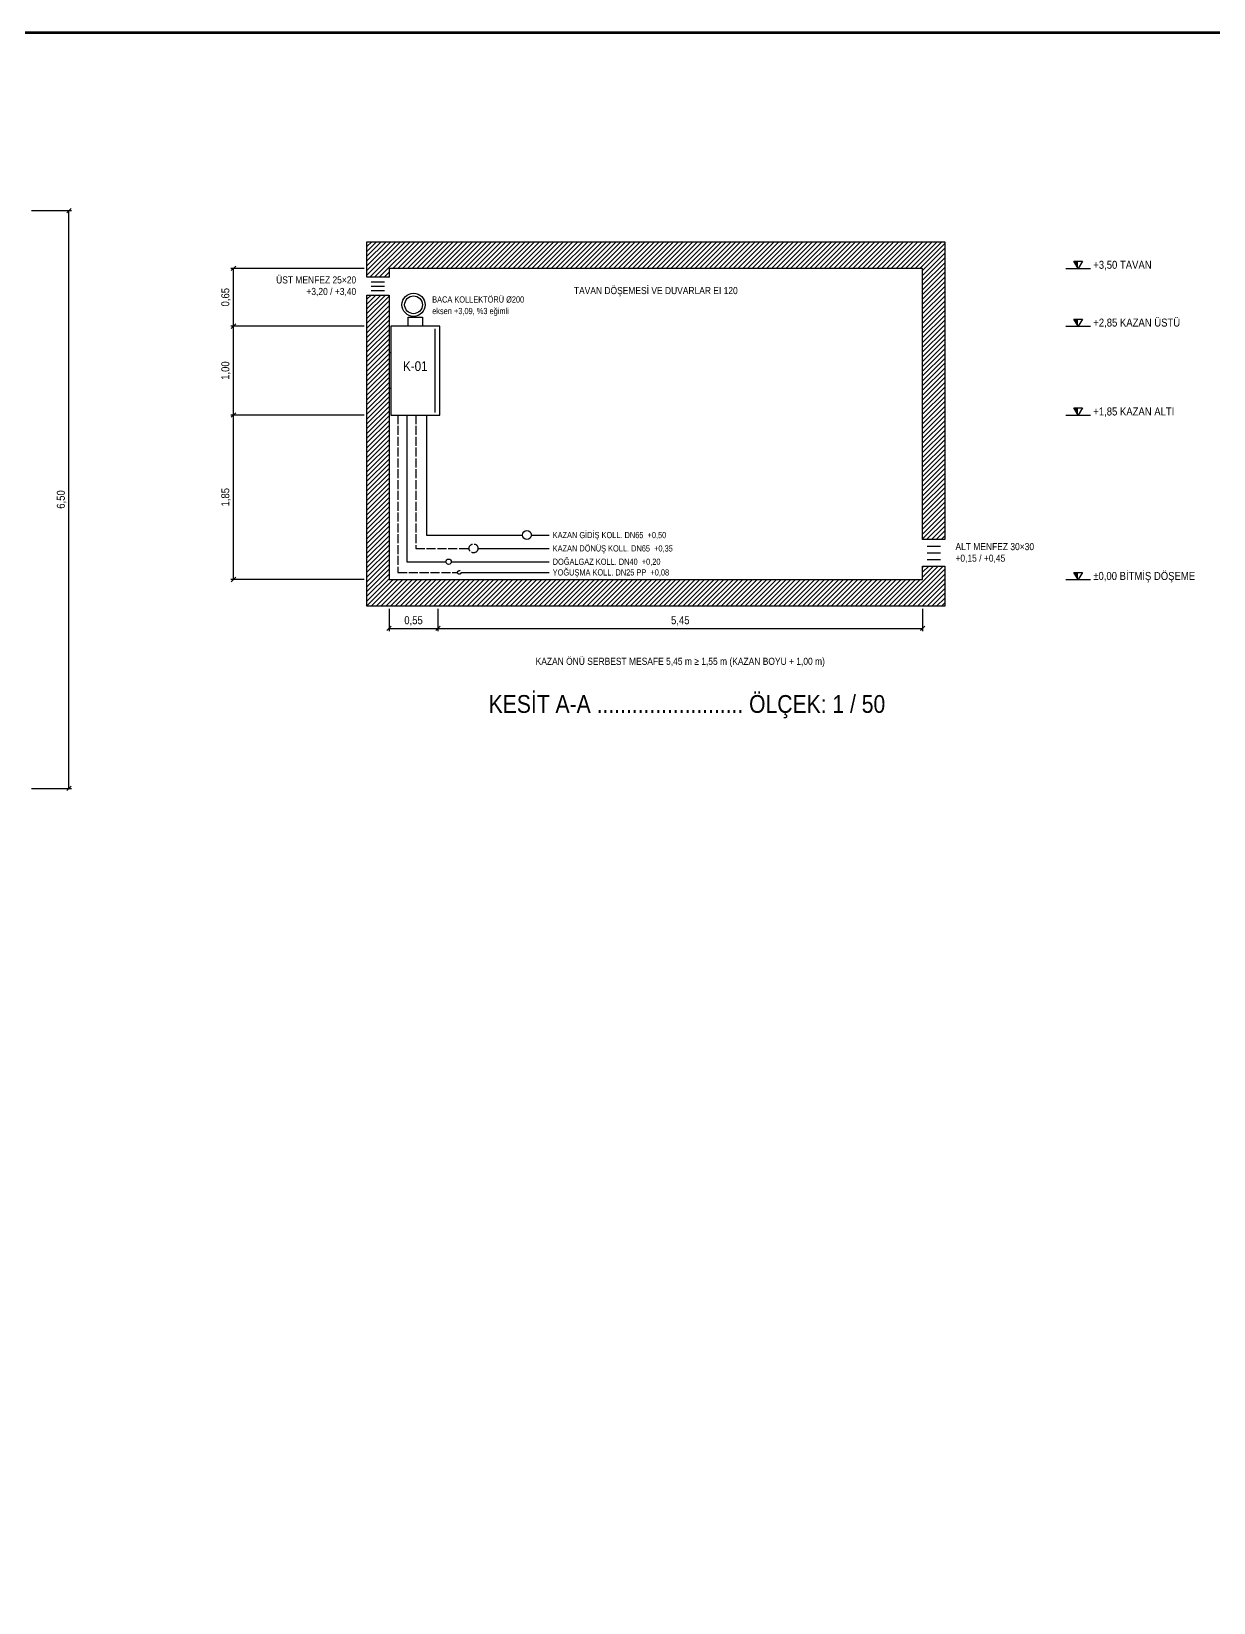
# Model space of a CAD drawing. Header units: centimetres. Extents: x -407 to 3667, y -2994 to 827.
# Drawn here: x 978 to 2307, y -941 to 827 of the extents above; entities that cross this region are included whole.
import ezdxf
from ezdxf.enums import TextEntityAlignment as Align

# ---------------------------------------------------------------- set-up
doc = ezdxf.new("R2010")
doc.units = ezdxf.units.CM
doc.header["$LTSCALE"] = 8
doc.linetypes.add('DASHED', pattern=[1.524, 1.27, -0.254])
for name, color, linetype in [('ROTAS-DOGALGAZ-BORU', 2, 'Continuous'), ('ROTAS-HAVALANDIRMA-MENFEZ', 4, 'Continuous'), ('ROTAS-ISITMA-BACA', 8, 'Continuous'), ('ROTAS-ISITMA-BASLIK', 5, 'Continuous'), ('ROTAS-ISITMA-CIHAZ', 135, 'Continuous'), ('ROTAS-ISITMA-DONUS', 30, 'DASHED'), ('ROTAS-ISITMA-ETIKET', 3, 'Continuous'), ('ROTAS-ISITMA-GIDIS', 10, 'Continuous'), ('ROTAS-ISITMA-YAZI', 7, 'Continuous'), ('ROTAS-ISITMA-YOGUSMA', 6, 'DASHED'), ('ROTAS-KOT', 3, 'Continuous'), ('ROTAS-MIMARI-DUVAR', 7, 'Continuous'), ('ROTAS-MIMARI-TARAMA', 8, 'Continuous'), ('ROTAS-OLCU', 3, 'Continuous'), ('ROTAS-PAFTA', 7, 'Continuous')]:
    doc.layers.add(name, color=color, linetype=linetype)
doc.styles.add('ROTAS', font='arial.ttf')

# ---------------------------------------------------------------- blocks, each defined once
blk = doc.blocks.new('ROTAS-OLCU-003')
for p, q in [((978, 625), (1023, 625)), ((1017.5, 622.5), (1022.5, 627.5)), ((1020, -25), (1020, 625)), ((978, -25), (1023, -25)), ((1017.5, -27.5), (1022.5, -22.5))]:
    blk.add_line(p, q)
at = {"style": 'ROTAS', "width": 0.85}
blk.add_text('6,50', height=9, rotation=90, dxfattribs=at).set_placement((1018, 300), align=Align.BOTTOM_CENTER)
blk = doc.blocks.new('ROTAS-KAZAN-YAN')
for p, q in [((50, 3), (50, 97)), ((0, 70), (-2, 70)), ((0, 30), (-2, 30))]:
    blk.add_line(p, q)
blk.add_lwpolyline([(19.5, 100), (19.5, 110), (35.5, 110), (35.5, 100)])
blk.add_lwpolyline([(0, 0), (55, 0), (55, 100), (0, 100)], close=True)
blk = doc.blocks.new('ROTAS-KOT')
blk.add_hatch(color=7).paths.add_polyline_path([(0, 0), (0, 8), (-5, 8)])
blk.add_line((-14, 0), (14, 0))
blk.add_lwpolyline([(0, 0), (-5, 8), (5, 8)], close=True)
blk = doc.blocks.new('ROTAS-OLCU-004')
for p, q in [((1352, 560), (1202, 560)), ((1202.5, 557.5), (1207.5, 562.5)), ((1205, 210), (1205, 560)), ((1352, 495), (1202, 495)), ((1202.5, 492.5), (1207.5, 497.5)), ((1352, 395), (1202, 395)), ((1202.5, 392.5), (1207.5, 397.5)), ((1202.5, 207.5), (1207.5, 212.5)), ((1352, 210), (1202, 210))]:
    blk.add_line(p, q)
at = {"style": 'ROTAS', "width": 0.85}
for s, p in [('0,65', (1203, 527.5)), ('1,00', (1203, 445)), ('1,85', (1203, 302.5))]:
    blk.add_text(s, height=9, rotation=90, dxfattribs=at).set_placement(p, align=Align.BOTTOM_CENTER)
blk = doc.blocks.new('ROTAS-OLCU-005')
for p, q in [((1380, 177), (1380, 152)), ((1435, 177), (1435, 152)), ((1980, 177), (1980, 152)), ((1377.5, 152.5), (1382.5, 157.5)), ((1380, 155), (1980, 155)), ((1432.5, 152.5), (1437.5, 157.5)), ((1977.5, 152.5), (1982.5, 157.5))]:
    blk.add_line(p, q)
at = {"style": 'ROTAS', "width": 0.85}
for s, p in [('0,55', (1407.5, 157)), ('5,45', (1707.5, 157))]:
    blk.add_text(s, height=9, dxfattribs=at).set_placement(p, align=Align.BOTTOM_CENTER)

msp = doc.modelspace()

# ---------------------------------------------------------------- hatches: boundary and pattern name
at = {"layer": 'ROTAS-MIMARI-TARAMA'}
h = msp.add_hatch(dxfattribs=at)
h.set_pattern_fill('ANSI31', scale=1.2)
h.paths.add_polyline_path([(1980, 560), (1380, 560), (1380, 550), (1355, 550), (1355, 590), (2005, 590), (2005, 255), (1980, 255)])
h = msp.add_hatch(dxfattribs=at)
h.set_pattern_fill('ANSI31', scale=1.2)
h.paths.add_polyline_path([(1380, 530), (1380, 210), (1980, 210), (1980, 225), (2005, 225), (2005, 180), (1355, 180), (1355, 530)])

# ---------------------------------------------------------------- linework, layer by layer
at = {"layer": 'ROTAS-DOGALGAZ-BORU'}
msp.add_lwpolyline([(1400, 395), (1400, 230), (1444, 230)], dxfattribs=at)
msp.add_circle((1447, 230), 3, dxfattribs=at)
at = {"layer": 'ROTAS-HAVALANDIRMA-MENFEZ'}
for p, q in [((1360, 545), (1375, 545)), ((1360, 540), (1375, 540)), ((1360, 535), (1375, 535)), ((1985, 247.5), (2000, 247.5)), ((1985, 240), (2000, 240)), ((1985, 232.5), (2000, 232.5))]:
    msp.add_line(p, q, dxfattribs=at)
at = {"layer": 'ROTAS-ISITMA-BACA'}
for radius in [13, 10]:
    msp.add_circle((1407.5, 519), radius, dxfattribs=at)
at = {"layer": 'ROTAS-ISITMA-DONUS'}
msp.add_lwpolyline([(1410, 395), (1410, 245), (1470, 245)], dxfattribs=at)
msp.add_circle((1475, 245), 5, dxfattribs=at)
at = {"layer": 'ROTAS-ISITMA-GIDIS'}
msp.add_lwpolyline([(1422, 395), (1422, 260), (1530, 260)], dxfattribs=at)
msp.add_circle((1535, 260), 5, dxfattribs=at)
at = {"layer": 'ROTAS-ISITMA-YOGUSMA'}
msp.add_lwpolyline([(1390, 395), (1390, 218), (1457, 218)], dxfattribs=at)
msp.add_circle((1459, 218), 2, dxfattribs=at)
at = {"layer": 'ROTAS-MIMARI-DUVAR'}
for points in [[(1980, 560), (1380, 560), (1380, 550), (1355, 550), (1355, 590), (2005, 590), (2005, 255), (1980, 255)], [(1380, 530), (1380, 210), (1980, 210), (1980, 225), (2005, 225), (2005, 180), (1355, 180), (1355, 530)]]:
    msp.add_lwpolyline(points, close=True, dxfattribs=at)
at = {"layer": 'ROTAS-OLCU'}
for p, q in [((1540, 260), (1560, 260)), ((1450, 230), (1560, 230)), ((1480, 245), (1560, 245)), ((1461, 218), (1560, 218))]:
    msp.add_line(p, q, dxfattribs=at)

# ---------------------------------------------------------------- block references
at = {"layer": 'ROTAS-ISITMA-CIHAZ'}
msp.add_blockref('ROTAS-KAZAN-YAN', (1382, 395), dxfattribs=at)
at = {"layer": 'ROTAS-KOT'}
for p in [(2155, 560), (2155, 495), (2155, 395), (2155, 210)]:
    msp.add_blockref('ROTAS-KOT', p, dxfattribs=at)
at = {"layer": 'ROTAS-OLCU'}
for name in ['ROTAS-OLCU-003', 'ROTAS-OLCU-004', 'ROTAS-OLCU-005']:
    msp.add_blockref(name, (0, 0), dxfattribs=at)

# ---------------------------------------------------------------- texts
at = {"layer": 'ROTAS-ISITMA-BASLIK', "style": 'ROTAS', "width": 0.85}
msp.add_text('KESİT A-A ......................... ÖLÇEK: 1 / 50', height=20, dxfattribs=at).set_placement((1715, 70), align=Align.MIDDLE_CENTER)
at = {"layer": 'ROTAS-ISITMA-ETIKET', "style": 'ROTAS', "width": 0.85}
msp.add_text('K-01', height=11, dxfattribs=at).set_placement((1409.5, 450), align=Align.MIDDLE_CENTER)

# ---------------------------------------------------------------- wipeouts: each hides what was drawn before it
for points in [[(2089.808, 242), (2089.808, 252), (2016, 252), (2016, 242)], [(1847.628, 113), (1847.628, 123), (1567.372, 123), (1567.372, 113)]]:
    msp.add_wipeout(points)

# ---------------------------------------------------------------- next in the draw order: texts
at = {"layer": 'ROTAS-HAVALANDIRMA-MENFEZ', "style": 'ROTAS', "width": 0.85}
msp.add_text('ALT MENFEZ 30×30', height=8, dxfattribs=at).set_placement((2017, 247), align=Align.MIDDLE_LEFT)
at = {"layer": 'ROTAS-ISITMA-YAZI', "style": 'ROTAS', "width": 0.85}
msp.add_text('KAZAN ÖNÜ SERBEST MESAFE 5,45 m ≥ 1,55 m (KAZAN BOYU + 1,00 m)', height=8, dxfattribs=at).set_placement((1707.5, 118), align=Align.MIDDLE_CENTER)

# ---------------------------------------------------------------- next in the draw order: wipeouts: each hides what was drawn before it
for points in [[(2228.539, 558.5), (2228.539, 569.5), (2171, 569.5), (2171, 558.5)], [(1344, 542), (1344, 552), (1270.192, 552), (1270.192, 542)], [(1755.052, 530), (1755.052, 540), (1604.948, 540), (1604.948, 530)], [(1508.04, 520.5), (1508.04, 529.5), (1427.5, 529.5), (1427.5, 520.5)], [(2253.784, 493.5), (2253.784, 504.5), (2171, 504.5), (2171, 493.5)], [(2253.784, 393.5), (2253.784, 404.5), (2171, 404.5), (2171, 393.5)], [(1678.883, 255.5), (1678.883, 264.5), (1563, 264.5), (1563, 255.5)], [(2268.931, 208.5), (2268.931, 219.5), (2171, 219.5), (2171, 208.5)]]:
    msp.add_wipeout(points)

# ---------------------------------------------------------------- next in the draw order: texts
at = {"layer": 'ROTAS-HAVALANDIRMA-MENFEZ', "style": 'ROTAS', "width": 0.85}
msp.add_text('ÜST MENFEZ 25×20', height=8, dxfattribs=at).set_placement((1343, 547), align=Align.MIDDLE_RIGHT)
at = {"layer": 'ROTAS-ISITMA-BACA', "style": 'ROTAS', "width": 0.85}
msp.add_text('BACA KOLLEKTÖRÜ Ø200', height=7, dxfattribs=at).set_placement((1428.5, 525), align=Align.MIDDLE_LEFT)
at = {"layer": 'ROTAS-ISITMA-YAZI', "style": 'ROTAS', "width": 0.85}
msp.add_text('TAVAN DÖŞEMESİ VE DUVARLAR EI 120', height=8, dxfattribs=at).set_placement((1680, 535), align=Align.MIDDLE_CENTER)
msp.add_text('KAZAN GİDİŞ KOLL. DN65  +0,50', height=7, dxfattribs=at).set_placement((1564, 260), align=Align.MIDDLE_LEFT)
at = {"layer": 'ROTAS-KOT', "style": 'ROTAS', "width": 0.85}
for s, p in [('+3,50 TAVAN', (2172, 564)), ('+2,85 KAZAN ÜSTÜ', (2172, 499)), ('+1,85 KAZAN ALTI', (2172, 399)), ('±0,00 BİTMİŞ DÖŞEME', (2172, 214))]:
    msp.add_text(s, height=9, dxfattribs=at).set_placement(p, align=Align.MIDDLE_LEFT)

# ---------------------------------------------------------------- next in the draw order: wipeouts: each hides what was drawn before it
msp.add_wipeout([(2076.344, 229), (2076.344, 239), (2016, 239), (2016, 229)])

# ---------------------------------------------------------------- next in the draw order: texts
at = {"layer": 'ROTAS-HAVALANDIRMA-MENFEZ', "style": 'ROTAS', "width": 0.85}
msp.add_text('+0,15 / +0,45', height=8, dxfattribs=at).set_placement((2017, 234), align=Align.MIDDLE_LEFT)

# ---------------------------------------------------------------- next in the draw order: wipeouts: each hides what was drawn before it
for points in [[(1344, 529), (1344, 539), (1283.656, 539), (1283.656, 529)], [(1515.894, 507.5), (1515.894, 516.5), (1427.5, 516.5), (1427.5, 507.5)], [(1678.883, 240.5), (1678.883, 249.5), (1563, 249.5), (1563, 240.5)]]:
    msp.add_wipeout(points)

# ---------------------------------------------------------------- next in the draw order: texts
msp.add_text('+3,20 / +3,40', height=8, dxfattribs=at).set_placement((1343, 534), align=Align.MIDDLE_RIGHT)
at = {"layer": 'ROTAS-ISITMA-BACA', "style": 'ROTAS', "width": 0.85}
msp.add_text('eksen +3,09, %3 eğimli', height=7, dxfattribs=at).set_placement((1428.5, 512), align=Align.MIDDLE_LEFT)
at = {"layer": 'ROTAS-ISITMA-YAZI', "style": 'ROTAS', "width": 0.85}
msp.add_text('KAZAN DÖNÜŞ KOLL. DN65  +0,35', height=7, dxfattribs=at).set_placement((1564, 245), align=Align.MIDDLE_LEFT)

# ---------------------------------------------------------------- next in the draw order: wipeouts: each hides what was drawn before it
msp.add_wipeout([(1667.102, 225.5), (1667.102, 234.5), (1563, 234.5), (1563, 225.5)])

# ---------------------------------------------------------------- next in the draw order: texts
msp.add_text('DOĞALGAZ KOLL. DN40  +0,20', height=7, dxfattribs=at).set_placement((1564, 230), align=Align.MIDDLE_LEFT)

# ---------------------------------------------------------------- next in the draw order: wipeouts: each hides what was drawn before it
msp.add_wipeout([(1674.956, 213.5), (1674.956, 222.5), (1563, 222.5), (1563, 213.5)])

# ---------------------------------------------------------------- next in the draw order: linework, layer by layer
at = {"layer": 'ROTAS-PAFTA', "const_width": 3}
msp.add_lwpolyline([(-405, -2992.75), (3665, -2992.75), (3665, 825), (-405, 825)], close=True, dxfattribs=at)

# ---------------------------------------------------------------- next in the draw order: texts
at = {"layer": 'ROTAS-ISITMA-YAZI', "style": 'ROTAS', "width": 0.85}
msp.add_text('YOĞUŞMA KOLL. DN25 PP  +0,08', height=7, dxfattribs=at).set_placement((1564, 218), align=Align.MIDDLE_LEFT)

doc.saveas('drawing.dxf')
